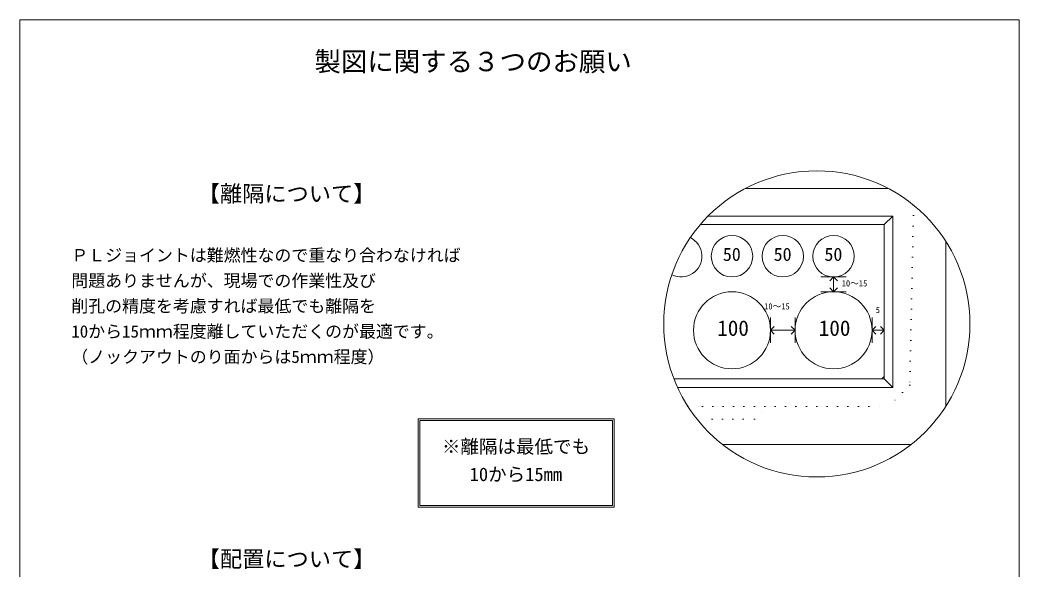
# Model space of a CAD drawing. Units: millimetres, scale not verified. Extents: x -4890 to 4890, y -2536 to 2138.
# Drawn here: x -4890 to -1830, y 456 to 2138 of the extents above; entities that cross this region are included whole.
import ezdxf
from ezdxf.enums import TextEntityAlignment as Align

# ---------------------------------------------------------------- set-up
doc = ezdxf.new("R2010")
doc.units = ezdxf.units.MM
doc.header["$LTSCALE"] = 10
doc.linetypes.add('DASHED1', pattern=[1.8, 1.2, -0.6])
doc.linetypes.add('USER5', pattern=[3.185, 0.01, -3.175])
for name, color, linetype, lineweight in [('0-2_waku', 7, 'Continuous', 18), ('0-3_gaikei', 7, 'Continuous', 18), ('0-4_kakure', 7, 'DASHED1', 5), ('0-5_sunpou', 7, 'Continuous', 5), ('0-8_hole', 7, 'Continuous', 18), ('0-9_uchigawa', 6, 'Continuous', 18), ('0-E_文字１', 7, 'Continuous', 18)]:
    doc.layers.add(name, color=color, linetype=linetype, lineweight=lineweight)
doc.styles.add('ＭＳ ゴシック', font='')
doc.styles.get('ＭＳ ゴシック').set_extended_font_data('MS Gothic')

# ---------------------------------------------------------------- blocks, each defined once
blk = doc.blocks.new('_Open90')
at = {"layer": '0-5_sunpou'}
blk.add_line((0, 0), (-1, 0), dxfattribs=at)
blk.add_lwpolyline([(-0.5, 0.5), (0, 0), (-0.5, -0.5)], dxfattribs=at)

msp = doc.modelspace()

# ---------------------------------------------------------------- linework, layer by layer
at = {"layer": '0-2_waku'}
for p, q in [((-4889.99, 2137.62), (-1829.99, 2137.62)), ((-4889.99, 2137.62), (-1829.99, 2137.62)), ((-4889.99, 2137.62), (-4889.99, -2137.38)), ((-1829.99, 2137.62), (-1829.99, -2137.38))]:
    msp.add_line(p, q, dxfattribs=at)
at = {"layer": '0-3_gaikei'}
for p, q in [((-2230.12, 1621.33), (-2668.25, 1621.33)), ((-2053.91, 954.59), (-2053.91, 1458.96)), ((-2737.8, 837.25), (-2160.58, 837.25))]:
    msp.add_line(p, q, dxfattribs=at)
at = {"layer": '0-4_kakure', "linetype": 'USER5', "lineweight": 18}
for p, q in [((-2844.02, 953.89), (-2799.82, 953.89)), ((-2799.82, 953.89), (-2229.58, 953.89)), ((-2799.82, 953.89), (-2229.58, 953.89)), ((-2770.08, 915.01), (-2773.22, 867.88)), ((-2770.08, 915.01), (-2666.4, 915.01))]:
    msp.add_line(p, q, dxfattribs=at)
for points in [[(-2152.92, 1570.19), (-2164.78, 1018.69), (-2229.58, 953.89)], [(-2770.08, 915.01), (-2640.48, 915.01), (-2601.6, 953.89)]]:
    msp.add_lwpolyline(points, dxfattribs=at)
at = {"layer": '0-5_sunpou', "color": 150, "lineweight": 18}
for p, q in [((-2436.94, 1350.47), (-2359.18, 1350.47)), ((-2436.94, 1305.11), (-2359.18, 1305.11)), ((-2591.16, 1226.05), (-2591.16, 1148.29)), ((-2515.99, 1226.05), (-2515.99, 1148.29)), ((-2280.01, 1226.05), (-2280.01, 1148.29)), ((-2242.54, 1226.05), (-2242.54, 1148.29)), ((-2591.16, 1187.17), (-2515.99, 1187.17)), ((-2280.01, 1187.17), (-2242.54, 1187.17)), ((-2242.54, 1045.52), (-2249.7, 1038.13))]:
    msp.add_line(p, q, dxfattribs=at)
msp.add_circle((-2449.19, 1206.78), 468.88, dxfattribs=at)
at = {"layer": '0-8_hole'}
for centre, radius in [((-2709.1, 1413.97), 63.5), ((-2553.58, 1413.97), 63.5), ((-2398.06, 1413.97), 63.5), ((-2709.1, 1187.17), 117.94), ((-2398.06, 1187.17), 117.94)]:
    msp.add_circle(centre, radius, dxfattribs=at)
msp.add_arc((-2864.62, 1413.97), 63.5, 243.19936, 63.78529, dxfattribs=at)
at = {"layer": '0-9_uchigawa'}
for p, q in [((-2781.96, 1537.09), (-2216.62, 1537.09)), ((-2216.62, 1012.21), (-2216.62, 1537.09)), ((-2805.82, 1511.17), (-2799.82, 1511.17)), ((-2242.54, 1038.13), (-2242.54, 1511.17)), ((-2886.69, 1038.13), (-2799.82, 1038.13)), ((-2875.79, 1012.21), (-2799.82, 1012.21)), ((-2799.82, 1038.13), (-2242.54, 1038.13)), ((-2799.82, 1012.21), (-2216.62, 1012.21)), ((-2216.62, 1012.21), (-2242.54, 1038.13)), ((-3670.46, 915.88), (-3070.46, 915.88)), ((-3670.46, 645.88), (-3670.46, 915.88)), ((-3665.46, 910.88), (-3075.46, 910.88)), ((-3665.46, 650.88), (-3665.46, 910.88)), ((-3075.46, 650.88), (-3075.46, 910.88)), ((-3070.46, 645.88), (-3070.46, 915.88)), ((-3670.46, 645.88), (-3070.46, 645.88)), ((-3665.46, 650.88), (-3075.46, 650.88))]:
    msp.add_line(p, q, dxfattribs=at)
msp.add_lwpolyline([(-2799.82, 1511.17), (-2242.54, 1511.17), (-2216.62, 1537.09)], dxfattribs=at)

# ---------------------------------------------------------------- block references
at = {"layer": '0-5_sunpou', "xscale": 23.328, "yscale": 23.328}
for p, rotation in [((-2398.06, 1350.47), 90), ((-2398.06, 1305.11), 270), ((-2591.16, 1187.17), 180), ((-2280.01, 1187.17), 180)]:
    msp.add_blockref('_Open90', p, dxfattribs=dict(at, rotation=rotation))
for p in [(-2515.99, 1187.17), (-2242.54, 1187.17)]:
    msp.add_blockref('_Open90', p, dxfattribs=at)

# ---------------------------------------------------------------- texts
at = {"layer": '0-E_文字１', "style": 'ＭＳ ゴシック'}
for s, height, p in [('製図に関する３つのお願い', 59.38, (-3988.05, 1962.82)), ('【離隔について】', 49.88, (-4345.65, 1565.73)), ('ＰＬジョイントは難燃性なので重なり合わなければ', 38.01, (-4732.76, 1386.61)), ('50', 40.38, (-2737.08, 1387.61)), ('50', 40.38, (-2581.56, 1387.61)), ('50', 40.38, (-2426.04, 1387.61)), ('問題ありませんが、現場での作業性及び', 38.01, (-4732.76, 1308.85)), ('10～15', 19, (-2373, 1315.79)), ('削孔の精度を考慮すれば最低でも離隔を', 38.01, (-4732.76, 1231.09)), ('10～15', 19, (-2610.53, 1245.29)), ('5', 19, (-2268.85, 1234.26)), ('10から15ｍｍ程度離していただくのが最適です。', 38.01, (-4732.76, 1153.33)), ('100', 47.51, (-2754.38, 1155.84)), ('100', 47.51, (-2443.34, 1155.84)), ('（ノックアウトのり面からは5ｍｍ程度）', 38.01, (-4732.76, 1075.57)), ('※離隔は最低でも', 41.57, (-3597.62, 797.89)), ('\u3000 10から15mm', 41.57, (-3597.62, 712.84)), ('【配置について】', 49.88, (-4345.65, 446.88))]:
    msp.add_text(s, height=height, dxfattribs=at).set_placement(p, align=Align.BOTTOM_LEFT)

doc.saveas('drawing.dxf')
